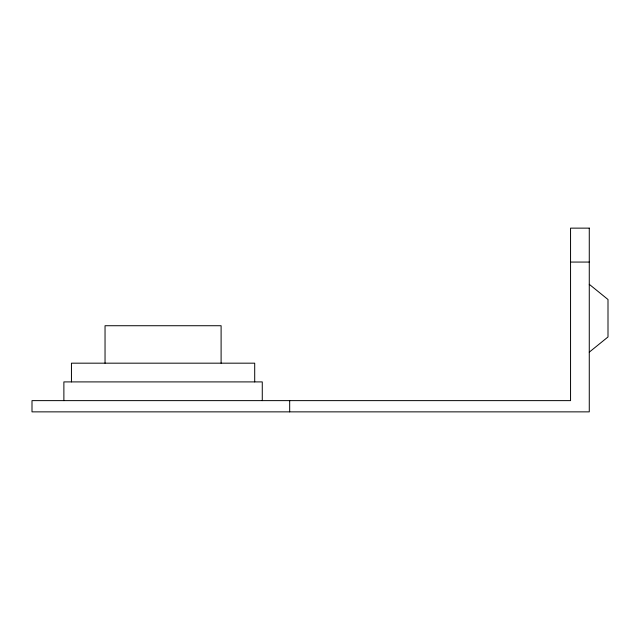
<?xml version="1.0" encoding="UTF-8"?>
<svg xmlns="http://www.w3.org/2000/svg" width="640" height="640" viewBox="0 0 640 640"><rect width="100%" height="100%" fill="white"/><g stroke="black" fill="none" stroke-linecap="round" stroke-linejoin="round"><path stroke-width="0.96" d="M589.272 352.16L608 336.96L608 299.512L589.272 284.312M570.552 262.064L589.272 262.064M289.68 400.624L289.68 411.864M262.272 400.624L262.272 381.904L63.88 381.904L63.88 400.624M254.704 381.904L254.704 363.176L71.448 363.176L71.448 381.904M221.104 363.176L221.104 325.728L105.04 325.728L105.04 363.176M589.272 228.136L570.552 228.136L570.552 400.624L32 400.624L32 411.864L589.272 411.864L589.272 228.136"/></g></svg>
